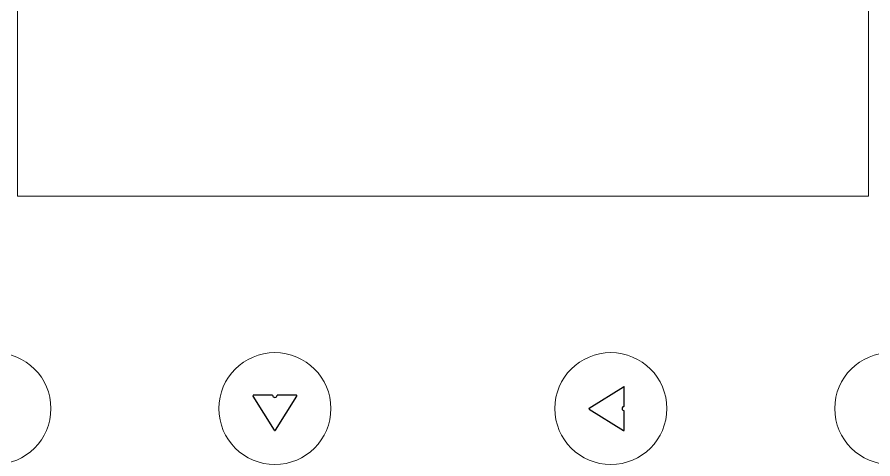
# Model space of a CAD drawing. Header units: millimetres. Extents: x 8533 to 164433, y 5768 to 115327.
# Drawn here: x 32665 to 33175, y 106045 to 106309 of the extents above; entities that cross this region are included whole.
import ezdxf

# ---------------------------------------------------------------- set-up
doc = ezdxf.new("R2010")
doc.units = ezdxf.units.MM
doc.header["$LTSCALE"] = 250

msp = doc.modelspace()

# ---------------------------------------------------------------- linework, layer by layer
at = {"color": 7, "linetype": 'Continuous', "lineweight": 20}
for p, q in [((32665.4, 106475.53, -0.34), (32665.4, 106202.17, -0.34)), ((33172.1, 106202.17, -0.34), (33172.1, 106475.53, -0.34)), ((32665.4, 106202.17, -0.34), (33172.1, 106202.17, -0.34))]:
    msp.add_line(p, q, dxfattribs=at)
for p, q in [((33005.88, 106075.78, -0.34), (33026.25, 106088.51, -0.34)), ((33026.76, 106076.83, -0.34), (33026.76, 106088.23, -0.34)), ((32818.46, 106062.61, -0.34), (32805.73, 106082.99, -0.34)), ((32817.41, 106083.5, -0.34), (32806.01, 106083.5, -0.34)), ((32819.02, 106062.61, -0.34), (32831.76, 106082.99, -0.34)), ((32831.47, 106083.5, -0.34), (32820.07, 106083.5, -0.34)), ((33005.88, 106075.21, -0.34), (33026.25, 106062.48, -0.34)), ((33026.76, 106062.76, -0.34), (33026.76, 106074.16, -0.34))]:
    msp.add_line(p, q)
for centre in [(32652.06, 106075.5, -0.34), (32818.74, 106075.5, -0.34), (33018.76, 106075.5, -0.34), (33185.44, 106075.5, -0.34)]:
    msp.add_circle(centre, 33.34, dxfattribs=at)
for centre, radius, start, end in [((33026.43, 106088.23, -0.34), 0.333, 0, 122.0054), ((32806.01, 106083.16, -0.34), 0.333, 90, 212.0054), ((32818.74, 106083.5, -0.34), 1.33, 180, 0), ((32831.47, 106083.16, -0.34), 0.333, 327.9946, 90), ((33006.05, 106075.5, -0.34), 0.333, 122.0054, 237.9946), ((33026.76, 106075.5, -0.34), 1.33, 90, 270), ((32818.74, 106062.79, -0.34), 0.333, 212.0054, 327.9946), ((33026.43, 106062.76, -0.34), 0.333, 237.9946, 0)]:
    msp.add_arc(centre, radius, start, end)

doc.saveas('drawing.dxf')
